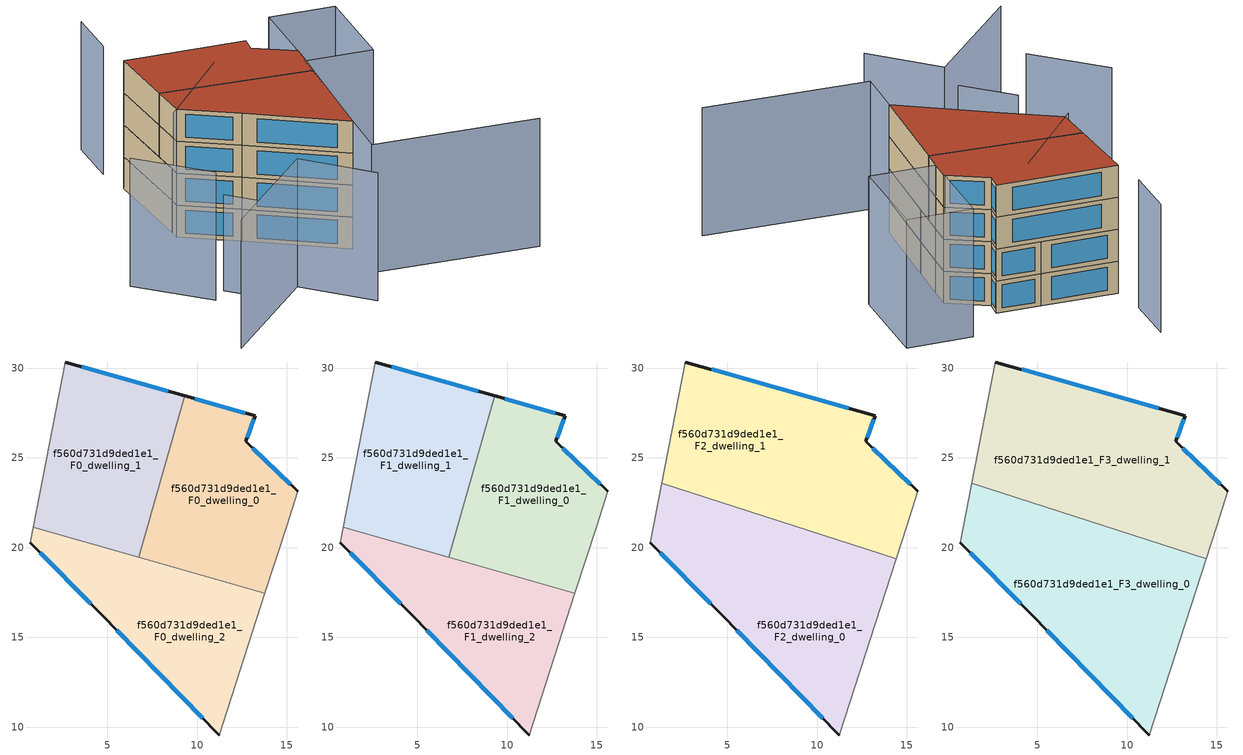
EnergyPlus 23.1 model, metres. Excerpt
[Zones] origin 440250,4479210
f560d731d9ded1e1_F0_dwelling_0
 floor ground (EU_floor_Construction): 13.22,27.33 12.7,25.93 15.59,23.15 14.97,21.19 13.77,17.46 6.76,19.46 9.31,28.44 z0
 wall outside (EU_wall_Construction): 15.59,23.15 12.7,25.93 13.22,27.33 9.31,28.44 z0:3
 wall adiabatic (EU_wall_Construction): 13.77,17.46 14.97,21.19 15.59,23.15 z0:3
 wall to f560d731d9ded1e1_F0_dwelling_1 (EU_wall_Construction): 9.31,28.44 6.76,19.46 z0:3
 wall to f560d731d9ded1e1_F0_dwelling_2 (EU_wall_Construction): 6.76,19.46 13.77,17.46 z0:3
 window (EU_Window_Construction): 12.68,27.49 9.86,28.29 / 12.78,26.12 13.15,27.14 / 15.19,23.54 13.1,25.54 z0.42:2.58
f560d731d9ded1e1_F0_dwelling_1
 floor ground (EU_floor_Construction): 9.31,28.44 6.76,19.46 0.88,21.13 2.66,30.34 z0
 wall outside (EU_wall_Construction): 9.31,28.44 2.66,30.34 z0:3
 wall adiabatic (EU_wall_Construction): 2.66,30.34 0.88,21.13 z0:3
 wall to f560d731d9ded1e1_F0_dwelling_2 (EU_wall_Construction): 0.88,21.13 6.76,19.46 z0:3
 window (EU_Window_Construction): 8.39,28.71 3.58,30.07 z0.42:2.58
f560d731d9ded1e1_F0_dwelling_2
 floor ground (EU_floor_Construction): 13.77,17.46 11.23,9.56 4.6,16.33 0.71,20.26 0.88,21.13 z0
 wall outside (EU_wall_Construction): 0.71,20.26 4.6,16.33 11.23,9.56 z0:3
 wall adiabatic (EU_wall_Construction): 11.23,9.56 13.77,17.46 / 0.88,21.13 0.71,20.26 z0:3
 window (EU_Window_Construction): 5.52,15.39 10.31,10.5 / 1.25,19.72 4.06,16.88 z0.42:2.58
f560d731d9ded1e1_F1_dwelling_0
 floor to f560d731d9ded1e1_F0_dwelling_0 (EU_floor_Construction): 13.22,27.33 12.7,25.93 15.59,23.15 14.97,21.19 13.77,17.46 6.76,19.46 9.31,28.44 z3
 wall outside (EU_wall_Construction): 15.59,23.15 12.7,25.93 13.22,27.33 9.31,28.44 z3:6
 wall adiabatic (EU_wall_Construction): 13.77,17.46 14.97,21.19 15.59,23.15 z3:6
 wall to f560d731d9ded1e1_F1_dwelling_1 (EU_wall_Construction): 9.31,28.44 6.76,19.46 z3:6
 wall to f560d731d9ded1e1_F1_dwelling_2 (EU_wall_Construction): 6.76,19.46 13.77,17.46 z3:6
 window (EU_Window_Construction): 12.68,27.49 9.86,28.29 / 12.78,26.12 13.15,27.14 / 15.19,23.54 13.1,25.54 z3.42:5.58
 ceiling adiabatic (EU_roof_Construction): 13.77,17.46 14.39,19.37 7.38,21.63 6.76,19.46 z6
f560d731d9ded1e1_F1_dwelling_1
 floor to f560d731d9ded1e1_F0_dwelling_1 (EU_floor_Construction): 9.31,28.44 6.76,19.46 0.88,21.13 2.66,30.34 z3
 wall outside (EU_wall_Construction): 9.31,28.44 2.66,30.34 z3:6
 wall adiabatic (EU_wall_Construction): 2.66,30.34 0.88,21.13 z3:6
 wall to f560d731d9ded1e1_F1_dwelling_2 (EU_wall_Construction): 0.88,21.13 6.76,19.46 z3:6
 window (EU_Window_Construction): 8.39,28.71 3.58,30.07 z3.42:5.58
 ceiling adiabatic (EU_roof_Construction): 6.76,19.46 7.38,21.63 1.35,23.58 0.88,21.13 z6
f560d731d9ded1e1_F1_dwelling_2
 floor to f560d731d9ded1e1_F0_dwelling_2 (EU_floor_Construction): 13.77,17.46 11.23,9.56 4.6,16.33 0.71,20.26 0.88,21.13 z3
 wall outside (EU_wall_Construction): 0.71,20.26 4.6,16.33 11.23,9.56 z3:6
 wall adiabatic (EU_wall_Construction): 11.23,9.56 13.77,17.46 / 0.88,21.13 0.71,20.26 z3:6
 window (EU_Window_Construction): 5.52,15.39 10.31,10.5 / 1.25,19.72 4.06,16.88 z3.42:5.58
f560d731d9ded1e1_F2_dwelling_0
 floor to f560d731d9ded1e1_F1_dwelling_2 (EU_floor_Construction): 13.77,17.46 11.23,9.56 4.6,16.33 0.71,20.26 0.88,21.13 z6
 floor adiabatic (EU_floor_Construction): 14.39,19.37 13.77,17.46 0.88,21.13 1.35,23.58 z6
 wall outside (EU_wall_Construction): 0.71,20.26 4.6,16.33 11.23,9.56 z6:9
 wall adiabatic (EU_wall_Construction): 1.35,23.58 0.71,20.26 / 11.23,9.56 14.39,19.37 z6:9
 wall to f560d731d9ded1e1_F2_dwelling_1 (EU_wall_Construction): 14.39,19.37 1.35,23.58 z6:9
 window (EU_Window_Construction): 5.52,15.39 10.31,10.5 / 1.25,19.72 4.06,16.88 z6.42:8.58
f560d731d9ded1e1_F2_dwelling_1
 floor to f560d731d9ded1e1_F1_dwelling_0 (EU_floor_Construction): 13.22,27.33 12.7,25.93 15.59,23.15 14.97,21.19 14.39,19.37 7.38,21.63 9.31,28.44 z6
 floor to f560d731d9ded1e1_F1_dwelling_1 (EU_floor_Construction): 9.31,28.44 7.38,21.63 1.35,23.58 2.66,30.34 z6
 wall outside (EU_wall_Construction): 15.59,23.15 12.7,25.93 13.22,27.33 2.66,30.34 z6:9
 wall adiabatic (EU_wall_Construction): 14.39,19.37 14.97,21.19 15.59,23.15 / 2.66,30.34 1.35,23.58 z6:9
 window (EU_Window_Construction): 11.76,27.75 4.12,29.92 / 12.78,26.12 13.15,27.14 / 15.19,23.54 13.1,25.54 z6.42:8.58
f560d731d9ded1e1_F3_dwelling_0
 floor to f560d731d9ded1e1_F2_dwelling_0 (EU_floor_Construction): 14.39,19.37 11.23,9.56 4.6,16.33 0.71,20.26 1.35,23.58 z9
 wall outside (EU_wall_Construction): 0.71,20.26 4.6,16.33 11.23,9.56 z9:12
 wall adiabatic (EU_wall_Construction): 1.35,23.58 0.71,20.26 / 11.23,9.56 14.39,19.37 z9:12
 wall to f560d731d9ded1e1_F3_dwelling_1 (EU_wall_Construction): 14.39,19.37 1.35,23.58 z9:12
 window (EU_Window_Construction): 5.52,15.39 10.31,10.5 / 1.25,19.72 4.06,16.88 z9.42:11.58
 roof outside (EU_roof_Construction): 11.23,9.56 14.39,19.37 1.35,23.58 0.71,20.26 4.6,16.33 z12
f560d731d9ded1e1_F3_dwelling_1
 floor to f560d731d9ded1e1_F2_dwelling_1 (EU_floor_Construction): 13.22,27.33 12.7,25.93 15.59,23.15 14.97,21.19 14.39,19.37 1.35,23.58 2.66,30.34 z9
 wall outside (EU_wall_Construction): 15.59,23.15 12.7,25.93 13.22,27.33 2.66,30.34 z9:12
 wall adiabatic (EU_wall_Construction): 14.39,19.37 14.97,21.19 15.59,23.15 / 2.66,30.34 1.35,23.58 z9:12
 window (EU_Window_Construction): 11.76,27.75 4.12,29.92 / 12.78,26.12 13.15,27.14 / 15.19,23.54 13.1,25.54 z9.42:11.58
 roof outside (EU_roof_Construction): 14.39,19.37 14.97,21.19 15.59,23.15 12.7,25.93 13.22,27.33 2.66,30.34 1.35,23.58 z12
shading: -7.61,-0.09 3.15,6.55 / 3.15,6.55 6.99,0.34 / -8.04,15.03 -3.88,8.56 / 24.17,0.61 9.84,5 / 9.84,5 14.86,21.4 / 8.61,25.59 0.12,19.86 / 2.91,33.59 4.26,38.49 / 20.77,19.53 14.97,21.19 / 14.97,21.19 17.44,29.82 / 17.44,29.82 23.23,28.17 / 23.23,28.17 20.77,19.53 z0:12; -2.28,9.59 0.67,5.02 z0:9
[Building]
EU S2 Campaign: North Axis=0; Terrain=City; Solar Distribution=FullExterior
[Site:Location]
Madrid: Latitude=40.5; Longitude=-3.5; Time Zone=1; Elevation=609
[SizingPeriod:WeatherFileDays]
AnnualSizingPeriod: Begin Month=1; Begin Day of Month=1; End Month=12; End Day of Month=31; Day of Week for Start Day=Monday; Use Weather File Daylight Saving Period=No; Use Weather File Rain and Snow Indicators=No
[MATERIAL]
EU_InternalMass_Material: Roughness=MediumRough; Thickness=0.1; Conductivity=1; Density=1800; Specific Heat=900; Thermal Absorptance=0.9; Solar Absorptance=0.7; Visible Absorptance=0.7
[MATERIAL:NOMASS] Roughness=MediumRough; Thermal Absorptance=0.9; Solar Absorptance=0.7; Visible Absorptance=0.7
Name | Thermal Resistance
EU_wall_NoMass | 1.60022
EU_roof_NoMass | 1.57597
EU_floor_NoMass | 0.470652
[WINDOWMATERIAL:SIMPLEGLAZINGSYSTEM]
EU_Window_SimpleGlazing: UFactor=3.28802; Solar Heat Gain Coefficient=0.85; Visible Transmittance=0.85
[CONSTRUCTION]
EU_wall_Construction: EU_wall_NoMass
EU_roof_Construction: EU_roof_NoMass
EU_floor_Construction: EU_floor_NoMass
EU_InternalMass_Construction: EU_InternalMass_Material
EU_Window_Construction: EU_Window_SimpleGlazing
[ZONE] Type=1; Multiplier=1; Ceiling Height=autocalculate; Floor Area=autocalculate; Part of Total Floor Area=Yes
Name | Volume
f560d731d9ded1e1_F0_dwelling_0; f560d731d9ded1e1_F1_dwelling_0 | 182.663
f560d731d9ded1e1_F2_dwelling_0; f560d731d9ded1e1_F3_dwelling_0 | 273.98
f560d731d9ded1e1_F0_dwelling_1; f560d731d9ded1e1_F1_dwelling_1 | 182.651
f560d731d9ded1e1_F2_dwelling_1; f560d731d9ded1e1_F3_dwelling_1 | 273.989
f560d731d9ded1e1_F0_dwelling_2; f560d731d9ded1e1_F1_dwelling_2 | 182.653
[INTERNALMASS] Construction=EU_InternalMass_Construction
Name | Zone or ZoneList | Surface Area
f560d731d9ded1e1_F0_dwelling_0_EU_InternalMass | f560d731d9ded1e1_F0_dwelling_0 | 60.8876
f560d731d9ded1e1_F0_dwelling_1_EU_InternalMass | f560d731d9ded1e1_F0_dwelling_1 | 60.8815
f560d731d9ded1e1_F0_dwelling_2_EU_InternalMass | f560d731d9ded1e1_F0_dwelling_2 | 60.8844
f560d731d9ded1e1_F1_dwelling_0_EU_InternalMass | f560d731d9ded1e1_F1_dwelling_0 | 60.8876
f560d731d9ded1e1_F1_dwelling_1_EU_InternalMass | f560d731d9ded1e1_F1_dwelling_1 | 60.8815
f560d731d9ded1e1_F1_dwelling_2_EU_InternalMass | f560d731d9ded1e1_F1_dwelling_2 | 60.8844
f560d731d9ded1e1_F2_dwelling_0_EU_InternalMass | f560d731d9ded1e1_F2_dwelling_0 | 91.3266
f560d731d9ded1e1_F2_dwelling_1_EU_InternalMass | f560d731d9ded1e1_F2_dwelling_1 | 91.3297
f560d731d9ded1e1_F3_dwelling_0_EU_InternalMass | f560d731d9ded1e1_F3_dwelling_0 | 91.3266
f560d731d9ded1e1_F3_dwelling_1_EU_InternalMass | f560d731d9ded1e1_F3_dwelling_1 | 91.3297
[OTHEREQUIPMENT] Fuel Type=Electricity; Design Level Calculation Method=Watts/Area; Power per Zone Floor Area=1; Fraction Latent=0; Fraction Radiant=0; Fraction Lost=0; Carbon Dioxide Generation Rate=0; EndUse Subcategory=EU_Step8_InternalGains
Name | Zone or ZoneList or Space or SpaceList | Schedule
EU_Step8_InternalGain_f560d731d9ded1e1_F0_dwelling_0_f000 | f560d731d9ded1e1_F0_dwelling_0 | EU_Step8_GainSchedule_f560d731d9ded1e1_F0_dwelling_0_f000
EU_Step8_InternalGain_f560d731d9ded1e1_F0_dwelling_1_f000 | f560d731d9ded1e1_F0_dwelling_1 | EU_Step8_GainSchedule_f560d731d9ded1e1_F0_dwelling_1_f000
EU_Step8_InternalGain_f560d731d9ded1e1_F0_dwelling_2_f000 | f560d731d9ded1e1_F0_dwelling_2 | EU_Step8_GainSchedule_f560d731d9ded1e1_F0_dwelling_2_f000
EU_Step8_InternalGain_f560d731d9ded1e1_F1_dwelling_0_f000 | f560d731d9ded1e1_F1_dwelling_0 | EU_Step8_GainSchedule_f560d731d9ded1e1_F1_dwelling_0_f000
EU_Step8_InternalGain_f560d731d9ded1e1_F1_dwelling_1_f000 | f560d731d9ded1e1_F1_dwelling_1 | EU_Step8_GainSchedule_f560d731d9ded1e1_F1_dwelling_1_f000
EU_Step8_InternalGain_f560d731d9ded1e1_F1_dwelling_2_f000 | f560d731d9ded1e1_F1_dwelling_2 | EU_Step8_GainSchedule_f560d731d9ded1e1_F1_dwelling_2_f000
EU_Step8_InternalGain_f560d731d9ded1e1_F2_dwelling_0_f000 | f560d731d9ded1e1_F2_dwelling_0 | EU_Step8_GainSchedule_f560d731d9ded1e1_F2_dwelling_0_f000
EU_Step8_InternalGain_f560d731d9ded1e1_F2_dwelling_1_f000 | f560d731d9ded1e1_F2_dwelling_1 | EU_Step8_GainSchedule_f560d731d9ded1e1_F2_dwelling_1_f000
EU_Step8_InternalGain_f560d731d9ded1e1_F3_dwelling_0_f000 | f560d731d9ded1e1_F3_dwelling_0 | EU_Step8_GainSchedule_f560d731d9ded1e1_F3_dwelling_0_f000
EU_Step8_InternalGain_f560d731d9ded1e1_F3_dwelling_1_f000 | f560d731d9ded1e1_F3_dwelling_1 | EU_Step8_GainSchedule_f560d731d9ded1e1_F3_dwelling_1_f000
[ZONEVENTILATION:DESIGNFLOWRATE] Schedule=EU_AlwaysOn; Design Flow Rate Calculation Method=AirChanges/Hour; Air Changes per Hour=0.480704; Ventilation Type=Natural; Fan Pressure Rise=0; Fan Total Efficiency=1; Constant Term Coefficient=1; Temperature Term Coefficient=0; Velocity Term Coefficient=0; Velocity Squared Term Coefficient=0; Minimum Indoor Temperature=-100; Maximum Indoor Temperature=100; Delta Temperature=-100; Minimum Outdoor Temperature=-100; Maximum Outdoor Temperature=100; Maximum Wind Speed=40
Name | Zone or ZoneList or Space or SpaceList
EU_ConstantAir_f560d731d9ded1e1_F0_dwelling_0 | f560d731d9ded1e1_F0_dwelling_0
EU_ConstantAir_f560d731d9ded1e1_F0_dwelling_1 | f560d731d9ded1e1_F0_dwelling_1
EU_ConstantAir_f560d731d9ded1e1_F0_dwelling_2 | f560d731d9ded1e1_F0_dwelling_2
EU_ConstantAir_f560d731d9ded1e1_F1_dwelling_0 | f560d731d9ded1e1_F1_dwelling_0
EU_ConstantAir_f560d731d9ded1e1_F1_dwelling_1 | f560d731d9ded1e1_F1_dwelling_1
EU_ConstantAir_f560d731d9ded1e1_F1_dwelling_2 | f560d731d9ded1e1_F1_dwelling_2
EU_ConstantAir_f560d731d9ded1e1_F2_dwelling_0 | f560d731d9ded1e1_F2_dwelling_0
EU_ConstantAir_f560d731d9ded1e1_F2_dwelling_1 | f560d731d9ded1e1_F2_dwelling_1
EU_ConstantAir_f560d731d9ded1e1_F3_dwelling_0 | f560d731d9ded1e1_F3_dwelling_0
EU_ConstantAir_f560d731d9ded1e1_F3_dwelling_1 | f560d731d9ded1e1_F3_dwelling_1
[HVACTEMPLATE:THERMOSTAT] Constant Heating Setpoint=20; Constant Cooling Setpoint=50
EU_HeatOnly_f560d731d9ded1e1_F0_dwelling_0; EU_HeatOnly_f560d731d9ded1e1_F0_dwelling_1; EU_HeatOnly_f560d731d9ded1e1_F0_dwelling_2; EU_HeatOnly_f560d731d9ded1e1_F1_dwelling_0; EU_HeatOnly_f560d731d9ded1e1_F1_dwelling_1; EU_HeatOnly_f560d731d9ded1e1_F1_dwelling_2; EU_HeatOnly_f560d731d9ded1e1_F2_dwelling_0; EU_HeatOnly_f560d731d9ded1e1_F2_dwelling_1; EU_HeatOnly_f560d731d9ded1e1_F3_dwelling_0; EU_HeatOnly_f560d731d9ded1e1_F3_dwelling_1
[HVACTEMPLATE:ZONE:IDEALLOADSAIRSYSTEM] System Availability Schedule=EU_AlwaysOn; Maximum Heating Supply Air Temperature=50; Minimum Cooling Supply Air Temperature=13; Maximum Heating Supply Air Humidity Ratio=0.0156; Minimum Cooling Supply Air Humidity Ratio=0.0077; Heating Limit=NoLimit; Cooling Limit=NoLimit; Heating Availability Schedule=EU_AlwaysOn; Cooling Availability Schedule=EU_CoolingOff; Dehumidification Control Type=ConstantSensibleHeatRatio; Cooling Sensible Heat Ratio=0.7; Dehumidification Setpoint=60; Humidification Control Type=None; Humidification Setpoint=30; Outdoor Air Method=None; Outdoor Air Flow Rate per Person=0.00944; Outdoor Air Flow Rate per Zone Floor Area=0; Outdoor Air Flow Rate per Zone=0; Demand Controlled Ventilation Type=None; Outdoor Air Economizer Type=NoEconomizer; Heat Recovery Type=None; Sensible Heat Recovery Effectiveness=0.7; Latent Heat Recovery Effectiveness=0.65
Name | Template Thermostat
f560d731d9ded1e1_F0_dwelling_0 | EU_HeatOnly_f560d731d9ded1e1_F0_dwelling_0
f560d731d9ded1e1_F0_dwelling_1 | EU_HeatOnly_f560d731d9ded1e1_F0_dwelling_1
f560d731d9ded1e1_F0_dwelling_2 | EU_HeatOnly_f560d731d9ded1e1_F0_dwelling_2
f560d731d9ded1e1_F1_dwelling_0 | EU_HeatOnly_f560d731d9ded1e1_F1_dwelling_0
f560d731d9ded1e1_F1_dwelling_1 | EU_HeatOnly_f560d731d9ded1e1_F1_dwelling_1
f560d731d9ded1e1_F1_dwelling_2 | EU_HeatOnly_f560d731d9ded1e1_F1_dwelling_2
f560d731d9ded1e1_F2_dwelling_0 | EU_HeatOnly_f560d731d9ded1e1_F2_dwelling_0
f560d731d9ded1e1_F2_dwelling_1 | EU_HeatOnly_f560d731d9ded1e1_F2_dwelling_1
f560d731d9ded1e1_F3_dwelling_0 | EU_HeatOnly_f560d731d9ded1e1_F3_dwelling_0
f560d731d9ded1e1_F3_dwelling_1 | EU_HeatOnly_f560d731d9ded1e1_F3_dwelling_1
[SIZING:ZONE] Zone Cooling Design Supply Air Temperature Input Method=SupplyAirTemperature; Zone Cooling Design Supply Air Temperature=13; Zone Heating Design Supply Air Temperature Input Method=SupplyAirTemperature; Zone Heating Design Supply Air Temperature=50; Zone Cooling Design Supply Air Humidity Ratio=0.008; Zone Heating Design Supply Air Humidity Ratio=0.008; Cooling Design Air Flow Method=DesignDay; Cooling Design Air Flow Rate=0; Cooling Minimum Air Flow per Zone Floor Area=0.000762; Cooling Minimum Air Flow=0; Cooling Minimum Air Flow Fraction=0.2; Heating Design Air Flow Method=DesignDay; Heating Design Air Flow Rate=0; Heating Maximum Air Flow per Zone Floor Area=0.002032; Heating Maximum Air Flow=0.141576; Heating Maximum Air Flow Fraction=0.3; Account for Dedicated Outdoor Air System=No; Dedicated Outdoor Air System Control Strategy=NeutralSupplyAir; Dedicated Outdoor Air Low Setpoint Temperature for Design=autosize; Dedicated Outdoor Air High Setpoint Temperature for Design=autosize; Zone Load Sizing Method=Sensible Load Only No Latent Load; Zone Latent Cooling Design Supply Air Humidity Ratio Input Method=HumidityRatioDifference; Zone Cooling Design Supply Air Humidity Ratio Difference=0.005; Zone Latent Heating Design Supply Air Humidity Ratio Input Method=HumidityRatioDifference; Zone Humidification Design Supply Air Humidity Ratio Difference=0.005
f560d731d9ded1e1_F0_dwelling_0; f560d731d9ded1e1_F0_dwelling_1; f560d731d9ded1e1_F0_dwelling_2; f560d731d9ded1e1_F1_dwelling_0; f560d731d9ded1e1_F1_dwelling_1; f560d731d9ded1e1_F1_dwelling_2; f560d731d9ded1e1_F2_dwelling_0; f560d731d9ded1e1_F2_dwelling_1; f560d731d9ded1e1_F3_dwelling_0; f560d731d9ded1e1_F3_dwelling_1
[SCHEDULE:CONSTANT]
Name | Hourly Value
EU_AlwaysOn | 1
EU_CoolingOff | 0
[SCHEDULE:FILE] Column Number=1; Rows to Skip at Top=0; Number of Hours of Data=8760; Column Separator=Comma; Interpolate to Timestep=No; Minutes per Item=60; Adjust Schedule for Daylight Savings=Yes
Name | File
EU_Step8_GainSchedule_f560d731d9ded1e1_F0_dwelling_0_f000 | ../../schedules/f560d731d9ded1e1/f560d731d9ded1e1_F0_dwelling_0_f000_gain.csv
EU_Step8_GainSchedule_f560d731d9ded1e1_F0_dwelling_1_f000 | ../../schedules/f560d731d9ded1e1/f560d731d9ded1e1_F0_dwelling_1_f000_gain.csv
EU_Step8_GainSchedule_f560d731d9ded1e1_F0_dwelling_2_f000 | ../../schedules/f560d731d9ded1e1/f560d731d9ded1e1_F0_dwelling_2_f000_gain.csv
EU_Step8_GainSchedule_f560d731d9ded1e1_F1_dwelling_0_f000 | ../../schedules/f560d731d9ded1e1/f560d731d9ded1e1_F1_dwelling_0_f000_gain.csv
EU_Step8_GainSchedule_f560d731d9ded1e1_F1_dwelling_1_f000 | ../../schedules/f560d731d9ded1e1/f560d731d9ded1e1_F1_dwelling_1_f000_gain.csv
EU_Step8_GainSchedule_f560d731d9ded1e1_F1_dwelling_2_f000 | ../../schedules/f560d731d9ded1e1/f560d731d9ded1e1_F1_dwelling_2_f000_gain.csv
EU_Step8_GainSchedule_f560d731d9ded1e1_F2_dwelling_0_f000 | ../../schedules/f560d731d9ded1e1/f560d731d9ded1e1_F2_dwelling_0_f000_gain.csv
EU_Step8_GainSchedule_f560d731d9ded1e1_F2_dwelling_1_f000 | ../../schedules/f560d731d9ded1e1/f560d731d9ded1e1_F2_dwelling_1_f000_gain.csv
EU_Step8_GainSchedule_f560d731d9ded1e1_F3_dwelling_0_f000 | ../../schedules/f560d731d9ded1e1/f560d731d9ded1e1_F3_dwelling_0_f000_gain.csv
EU_Step8_GainSchedule_f560d731d9ded1e1_F3_dwelling_1_f000 | ../../schedules/f560d731d9ded1e1/f560d731d9ded1e1_F3_dwelling_1_f000_gain.csv
